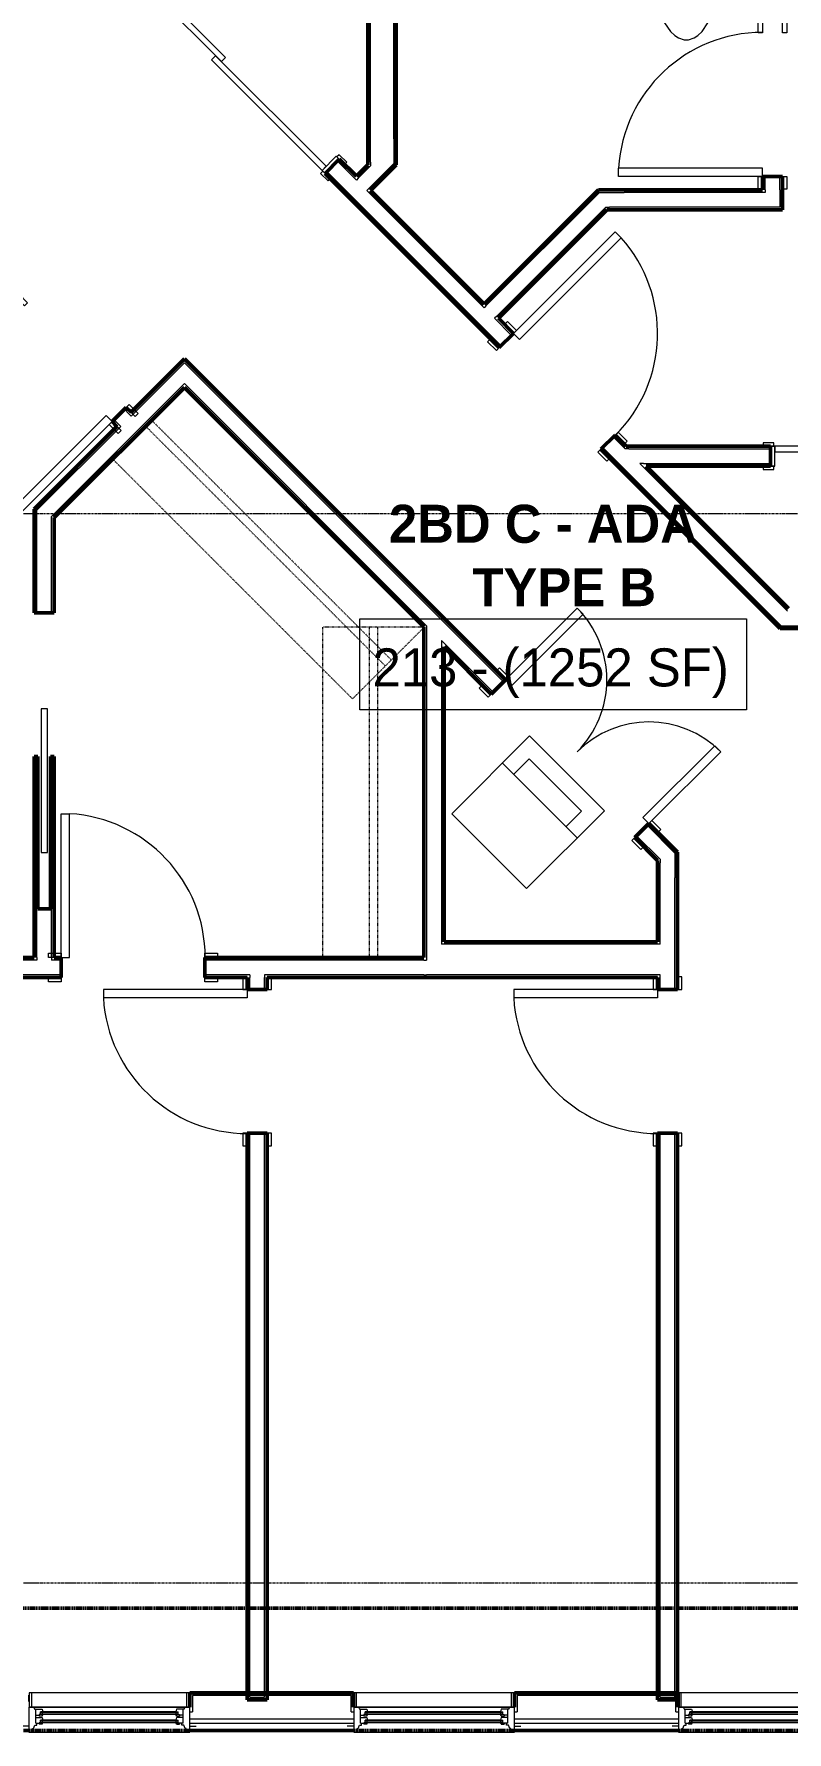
# Model space of a CAD drawing. Header units: inches. Extents: x -4218 to -1830, y 9767 to 12426.
# Drawn here: x -2444.6 to -2266.4, y 11247 to 11648.7 of the extents above; entities that cross this region are included whole.
import ezdxf

# ---------------------------------------------------------------- set-up
doc = ezdxf.new("R2010")
doc.units = ezdxf.units.IN
doc.header["$MEASUREMENT"] = 0
for name, pattern in [('Dash', [0.25, 0.125, -0.125]), ('Dash 1_16_', [0.125, 0.0625, -0.0625]), ('Grid Line 1_2_', [0.875, 0.5, -0.125, 0.125, -0.125])]:
    doc.linetypes.add(name, pattern=pattern)
for name, color, linetype, lineweight in [('0-1', 7, 'Continuous', 5), ('0-2', 252, 'Continuous', 9), ('0-3', 10, 'Continuous', 9), ('A-AREA-IDEN', 2, 'Continuous', 9), ('A-DOOR-1', 10, 'Continuous', 9), ('A-DOOR-2', 50, 'Continuous', 20), ('A-DOOR-FRAM-1', 50, 'Continuous', 20), ('A-GLAZ-1', 151, 'Continuous', 9), ('A-GLAZ-2', 151, 'Continuous', 20), ('A-WALL', 113, 'Continuous', 13), ('A-WALL-1', 7, 'Continuous', 50), ('A-WALL-2', 250, 'Continuous', 13), ('A-WALL-8', 113, 'Continuous', 50), ('C-PROP-LINE-1', 91, 'Dash 1_16_', 50), ('I-WALL-1', 7, 'Continuous', 50), ('P-SANR-FIXT-1', 10, 'Continuous', 9), ('P-SANR-FIXT-3', 252, 'Continuous', 9), ('Q-CASE-HDLN-1', 10, 'Dash', 9), ('S-GRID-1', 1, 'Grid Line 1_2_', 9)]:
    doc.layers.add(name, color=color, linetype=linetype, lineweight=lineweight)
doc.styles.add('Century Gothic', font='ufonts.com_century-gothic.ttf', dxfattribs={"height": 9})
doc.styles.add('Century Gothic_B', font='GOTHICB.TTF', dxfattribs={"height": 9})

# ---------------------------------------------------------------- blocks, each defined once
blk = doc.blocks.new('POCKET - FLUSH - 2-10 x 6-8-2882529-BACKGROUND - 2ND FLOOR')
at = {"layer": 'A-DOOR-2'}
for p, q in [((-39.67, 0.75), (-39.67, -0.75)), ((-5.67, 0.75), (-39.67, 0.75)), ((-5.67, -0.75), (-5.67, 0.75)), ((-39.67, -0.75), (-5.67, -0.75))]:
    blk.add_line(p, q, dxfattribs=at)
blk = doc.blocks.new('OD_CW_Closet - OD_CW_Closet-2622403-BACKGROUND - 2ND FLOOR')
at = {"layer": 'Q-CASE-HDLN-1'}
for p, q in [((80.94, 24), (0.74, 24)), ((0.74, 24), (0.74, 0)), ((80.94, 0), (80.94, 24)), ((0.74, 13), (80.94, 13)), ((0.74, 11), (80.94, 11)), ((0.74, 0), (80.94, 0))]:
    blk.add_line(p, q, dxfattribs=at)
blk = doc.blocks.new('OD_CW_Closet - OD_CW_Closet-3118720-BACKGROUND - 2ND FLOOR')
at = {"layer": 'Q-CASE-HDLN-1'}
for p, q in [((78.86, 24), (0.74, 24)), ((0.74, 24), (0.74, 0)), ((78.86, 0), (78.86, 24)), ((0.74, 13), (78.86, 13)), ((0.74, 11), (78.86, 11)), ((0.74, 0), (78.86, 0))]:
    blk.add_line(p, q, dxfattribs=at)
blk = doc.blocks.new('Stacked Washer and Dryer - 26_x25_ - Private-1352637-BACKGROUND - 2ND FLOOR')
at = {"layer": 'P-SANR-FIXT-1'}
for p, q in [((0, 12.5), (26, 12.5)), ((0, 12.5), (0, -12.5)), ((16.90625, 12.5), (16.90625, -12.5)), ((26, 12.5), (26, -12.5)), ((16.90625, 8.75), (22.09375, 8.75)), ((22.09375, 8.75), (22.09375, -8.75)), ((22.09375, -8.75), (16.90625, -8.75)), ((26, -12.5), (0, -12.5))]:
    blk.add_line(p, q, dxfattribs=at)
blk = doc.blocks.new('SWING - DOUBLE - FLUSH - 4-0 x 6-8 - DUMMY-3207496-BACKGROUND - 2ND FLOOR')
at = {"layer": 'A-DOOR-1'}
for p, q in [((-24, 3.375), (-27, 3.375)), ((-27, 3.375), (-27, 2.375)), ((-27, 2.375), (-24, 2.375)), ((-24, 2.375), (-24, 3.375)), ((27, 3.375), (24, 3.375)), ((24, 3.375), (24, 2.375)), ((24, 2.375), (27, 2.375)), ((27, 2.375), (27, 3.375)), ((-24, -2.375), (-27, -2.375)), ((-27, -2.375), (-27, -3.375)), ((-27, -3.375), (-24, -3.375)), ((-24, -3.375), (-24, -2.375)), ((27, -2.375), (24, -2.375)), ((24, -2.375), (24, -3.375)), ((24, -3.375), (27, -3.375)), ((27, -3.375), (27, -2.375))]:
    blk.add_line(p, q, dxfattribs=at)
for centre, start, end in [((-24, 2.375), 360, 90), ((24, 2.375), 90, 180)]:
    blk.add_arc(centre, 24, start, end, dxfattribs=at)
at = {"layer": 'A-DOOR-2'}
for p, q in [((-24, 3.375), (-24, 26.375)), ((-24, 26.375), (-22, 26.375)), ((-22, 26.375), (-22, 2.375)), ((24, 26.375), (22, 26.375)), ((22, 26.375), (22, 2.375)), ((24, 3.375), (24, 26.375)), ((-22, 2.375), (-24, 2.375)), ((22, 2.375), (24, 2.375))]:
    blk.add_line(p, q, dxfattribs=at)
blk = doc.blocks.new('SWING - SINGLE - FLUSH - 2-10 x 6-8 - PRIVACY-3199405-BACKGROUND - 2ND FLOOR')
at = {"layer": 'A-DOOR-1'}
blk.add_arc((17, -2.38), 34.07, 180, 266.6343, dxfattribs=at)
at = {"layer": 'A-DOOR-2'}
for p, q in [((15, -2.38), (15, -36.38)), ((17, -2.38), (15, -2.38)), ((17, -2.38), (17, -36.38)), ((17, -36.38), (15, -36.38))]:
    blk.add_line(p, q, dxfattribs=at)
at = {"layer": 'A-DOOR-FRAM-1'}
for p, q in [((-20, 2.37), (-20, 3.37)), ((-20, 3.37), (-17, 3.37)), ((-17, 2.37), (-20, 2.37)), ((-17, 3.37), (-17, 2.37)), ((17, 2.37), (17, 3.37)), ((17, 3.37), (20, 3.37)), ((20, 2.37), (17, 2.37)), ((20, 3.37), (20, 2.37)), ((-20, -2.38), (-17, -2.38)), ((-20, -3.38), (-20, -2.38)), ((-17, -3.38), (-20, -3.38)), ((-17, -2.38), (-17, -3.38)), ((17, -2.38), (20, -2.38)), ((17, -3.38), (17, -2.38)), ((20, -3.38), (17, -3.38)), ((20, -2.38), (20, -3.38))]:
    blk.add_line(p, q, dxfattribs=at)
blk = doc.blocks.new('SWING - SINGLE - FLUSH - 2-10 x 6-8 - PRIVACY-3199407-BACKGROUND - 2ND FLOOR')
at = {"layer": 'A-DOOR-1'}
blk.add_arc((17, 2.37), 34.07, 93.3657, 180, dxfattribs=at)
at = {"layer": 'A-DOOR-2'}
for p, q in [((15, 2.37), (15, 36.38)), ((17, 36.38), (15, 36.38)), ((17, 2.37), (17, 36.38)), ((17, 2.37), (15, 2.37))]:
    blk.add_line(p, q, dxfattribs=at)
at = {"layer": 'A-DOOR-FRAM-1'}
for p, q in [((-17, 3.37), (-20, 3.37)), ((-20, 3.37), (-20, 2.37)), ((-20, 2.37), (-17, 2.37)), ((-17, 2.37), (-17, 3.37)), ((20, 3.37), (17, 3.37)), ((17, 3.37), (17, 2.37)), ((17, 2.37), (20, 2.37)), ((20, 2.37), (20, 3.37)), ((-17, -2.38), (-20, -2.38)), ((-20, -2.38), (-20, -3.38)), ((-20, -3.38), (-17, -3.38)), ((-17, -3.38), (-17, -2.38)), ((20, -2.38), (17, -2.38)), ((17, -2.38), (17, -3.38)), ((17, -3.38), (20, -3.38)), ((20, -3.38), (20, -2.38))]:
    blk.add_line(p, q, dxfattribs=at)
blk = doc.blocks.new('SWING - SINGLE - FLUSH - 2-10 x 6-8 - PASSAGE-3199423-BACKGROUND - 2ND FLOOR')
at = {"layer": 'A-DOOR-1'}
blk.add_arc((17, -2.38), 34.07, 180, 266.6343, dxfattribs=at)
at = {"layer": 'A-DOOR-2'}
for p, q in [((15, -2.38), (15, -36.38)), ((17, -2.38), (15, -2.38)), ((17, -2.38), (17, -36.38)), ((17, -36.38), (15, -36.38))]:
    blk.add_line(p, q, dxfattribs=at)
at = {"layer": 'A-DOOR-FRAM-1'}
for p, q in [((-20, 2.37), (-20, 3.37)), ((-20, 3.37), (-17, 3.37)), ((-17, 2.37), (-20, 2.37)), ((-17, 3.37), (-17, 2.37)), ((17, 2.37), (17, 3.37)), ((17, 3.37), (20, 3.37)), ((20, 2.37), (17, 2.37)), ((20, 3.37), (20, 2.37)), ((-20, -2.38), (-17, -2.38)), ((-20, -3.38), (-20, -2.38)), ((-17, -3.38), (-20, -3.38)), ((-17, -2.38), (-17, -3.38)), ((17, -2.38), (20, -2.38)), ((17, -3.38), (17, -2.38)), ((20, -3.38), (17, -3.38)), ((20, -2.38), (20, -3.38))]:
    blk.add_line(p, q, dxfattribs=at)
blk = doc.blocks.new('SLIDING - FLUSH - 6-0 x 6-8-3203587-BACKGROUND - 2ND FLOOR')
at = {"layer": 'A-DOOR-1'}
for p, q in [((-36.25, 3), (-38.75, 3)), ((-38.75, 3), (-38.75, 2.25)), ((-38.75, 2.25), (-36.25, 2.25)), ((-36.25, 2.25), (-36.25, 3)), ((36.25, 3), (36.25, 2.25)), ((38.75, 3), (36.25, 3)), ((36.25, 2.25), (38.75, 2.25)), ((38.75, 2.25), (38.75, 3)), ((-36.25, -2.5), (-38.75, -2.5)), ((-38.75, -2.5), (-38.75, -3.25)), ((-38.75, -3.25), (-36.25, -3.25)), ((-36.25, -3.25), (-36.25, -2.5)), ((38.75, -2.5), (36.25, -2.5)), ((36.25, -2.5), (36.25, -3.25)), ((36.25, -3.25), (38.75, -3.25)), ((38.75, -3.25), (38.75, -2.5))]:
    blk.add_line(p, q, dxfattribs=at)
at = {"layer": 'A-DOOR-2'}
for p, q in [((1, 2.25), (-36, 2.25)), ((-36, 2.25), (-36, 0.875)), ((-36, 0.875), (1, 0.875)), ((36, 0.875), (-1, 0.875)), ((-1, 0.875), (-1, -0.5)), ((1, 0.875), (1, 2.25)), ((36, -0.5), (36, 0.875)), ((-1, -0.5), (36, -0.5))]:
    blk.add_line(p, q, dxfattribs=at)
at = {"layer": 'A-DOOR-FRAM-1'}
for p, q in [((-36, 2.25), (-37, 2.25)), ((-37, 2.25), (-37, -2.5)), ((-36, -2.5), (-36, 2.25)), ((37, 2.25), (36, 2.25)), ((36, 2.25), (36, -2.5)), ((37, -2.5), (37, 2.25)), ((-37, -2.5), (-36, -2.5)), ((36, -2.5), (37, -2.5))]:
    blk.add_line(p, q, dxfattribs=at)
blk = doc.blocks.new('Toilet-Domestic-3D - Toilet-Domestic-3D-V56-BACKGROUND - 2ND FLOOR')
at = {"layer": 'P-SANR-FIXT-1'}
for p, q in [((-9.98, 11.75), (-9.98, 19.48)), ((9.98, 19.48), (9.98, 11.75)), ((-5.21, 5), (-6.4, 4)), ((6.25, 8.02), (-6.25, 8.02)), ((-4.86, 8.02), (-5.21, 5)), ((-3.84, 5.5), (-5.21, 5)), ((-2.5, 5.74), (-3.84, 5.5)), ((-1, 6), (-2.01, 5.82)), ((1, 6), (-1, 6)), ((2, 5.82), (1, 6)), ((3.84, 5.5), (2.49, 5.74)), ((5.21, 5), (3.84, 5.5)), ((4.86, 8.02), (5.21, 5)), ((6.4, 4), (5.21, 5)), ((-7.41, 1), (-7.5, 0)), ((-7.24, 2), (-7.41, 1)), ((-6.97, 3), (-7.24, 2)), ((-6.4, 4), (-6.97, 3)), ((6.97, 3), (6.4, 4)), ((7.24, 2), (6.97, 3)), ((7.41, 1), (7.24, 2)), ((7.5, 0), (7.41, 1)), ((-7.5, 0), (-7.33, -1.99)), ((-7.33, -1.99), (-6.79, -4)), ((-6.79, -4), (-6.06, -6)), ((6.06, -6), (6.79, -4)), ((6.79, -4), (7.33, -1.99)), ((7.33, -1.99), (7.5, 0)), ((-6.06, -6), (-5.13, -8)), ((-5.13, -8), (-3.74, -10)), ((3.74, -10), (5.13, -8)), ((5.13, -8), (6.06, -6)), ((-3.74, -10), (-2.74, -11)), ((-2.74, -11), (-1.87, -11.5)), ((-1.87, -11.5), (-0.5, -12)), ((-0.5, -12), (0.5, -12)), ((0.5, -12), (1.87, -11.5)), ((1.87, -11.5), (2.74, -11)), ((2.74, -11), (3.74, -10))]:
    blk.add_line(p, q, dxfattribs=at)
for centre, start, end in [((-6.25, 11.75), 180, 270), ((6.25, 11.75), 270, 360)]:
    blk.add_arc(centre, 3.73, start, end, dxfattribs=at)
at = {"layer": 'P-SANR-FIXT-3'}
blk.add_line((-9.98, 19.48), (9.98, 19.48), dxfattribs=at)
blk = doc.blocks.new('CTR - 1st Phase - Unit Layouts_rvt-1-BACKGROUND - 2ND FLOOR')
at = {"layer": 'A-WALL-1'}
for p, q in [((-2365.59, 11679.36), (-2365.59, 11617.7)), ((-2358.84, 11624.45), (-2358.84, 11679.36)), ((-2358.84, 11618.62), (-2358.84, 11624.45)), ((-2372.34, 11619.03), (-2375.7, 11615.68)), ((-2375.7, 11615.68), (-2334.48, 11574.46)), ((-2368.3, 11614.99), (-2372.34, 11619.03)), ((-2365.59, 11617.7), (-2368.3, 11614.99)), ((-2364.94, 11611.63), (-2358.84, 11617.73)), ((-2358.84, 11617.73), (-2358.84, 11618.62)), ((-2338.07, 11584.76), (-2364.94, 11611.63)), ((-2311.02, 11611.82), (-2338.07, 11584.76)), ((-2310.13, 11611.82), (-2311.02, 11611.82)), ((-2304.3, 11611.82), (-2310.13, 11611.82)), ((-2272.25, 11611.82), (-2304.3, 11611.82)), ((-2272.25, 11614.94), (-2272.25, 11611.82)), ((-2267.5, 11614.94), (-2272.25, 11614.94)), ((-2267.5, 11611.82), (-2267.5, 11614.94)), ((-2267.5, 11607.69), (-2267.5, 11611.82)), ((-2267.5, 11607.07), (-2267.5, 11607.69)), ((-2334.71, 11581.4), (-2309.05, 11607.07)), ((-2309.05, 11607.07), (-2267.5, 11607.07)), ((-2331.12, 11577.82), (-2334.71, 11581.4)), ((-2334.48, 11574.46), (-2331.12, 11577.82)), ((-2408.95, 11571.79), (-2421.56, 11559.18)), ((-2408.51, 11571.34), (-2408.95, 11571.79)), ((-2405.59, 11568.43), (-2408.51, 11571.34)), ((-2333.02, 11495.86), (-2405.59, 11568.43)), ((-2439.75, 11534.27), (-2408.95, 11565.07)), ((-2408.95, 11565.07), (-2352.3, 11508.42)), ((-2422.71, 11560.32), (-2426.07, 11556.97)), ((-2421.56, 11559.18), (-2422.71, 11560.32)), ((-2424.92, 11555.82), (-2444.5, 11536.23)), ((-2426.07, 11556.97), (-2424.92, 11555.82)), ((-2307.08, 11553.77), (-2310.44, 11550.41)), ((-2304.48, 11551.17), (-2307.08, 11553.77)), ((-2270.32, 11551.17), (-2304.48, 11551.17)), ((-2270.32, 11546.42), (-2270.32, 11551.17)), ((-2310.44, 11550.41), (-2272.8, 11512.77)), ((-2299.73, 11546.42), (-2270.32, 11546.42)), ((-2266.08, 11512.77), (-2299.73, 11546.42)), ((-2444.5, 11536.23), (-2444.5, 11535.35)), ((-2444.5, 11535.35), (-2444.5, 11529.52)), ((-2439.75, 11511.72), (-2439.75, 11534.27)), ((-2444.5, 11529.52), (-2444.5, 11511.72)), ((-2444.5, 11511.72), (-2439.75, 11511.72)), ((-2272.8, 11512.77), (-2268.68, 11508.65)), ((-2352.3, 11508.42), (-2352.3, 11430.2)), ((-2268.68, 11508.65), (-2268.05, 11508.02)), ((-2268.05, 11508.02), (-2243.53, 11508.02)), ((-2347.55, 11503.67), (-2336.38, 11492.5)), ((-2347.55, 11433.95), (-2347.55, 11503.67)), ((-2336.38, 11492.5), (-2333.02, 11495.86)), ((-2444.5, 11477.72), (-2444.5, 11430.2)), ((-2443.62, 11477.72), (-2444.5, 11477.72)), ((-2443.62, 11441.72), (-2443.62, 11477.72)), ((-2439.75, 11477.72), (-2440.62, 11477.72)), ((-2440.62, 11477.72), (-2440.62, 11441.72)), ((-2439.75, 11430.2), (-2439.75, 11477.72)), ((-2299.08, 11461.92), (-2302.44, 11458.56)), ((-2292.32, 11455.16), (-2299.08, 11461.92)), ((-2302.44, 11458.56), (-2297.07, 11453.19)), ((-2292.32, 11454.28), (-2292.32, 11455.16)), ((-2297.07, 11453.19), (-2297.07, 11433.95)), ((-2292.32, 11448.44), (-2292.32, 11454.28)), ((-2292.32, 11422.65), (-2292.32, 11448.44)), ((-2440.62, 11441.72), (-2443.62, 11441.72)), ((-2444.5, 11430.2), (-2508.87, 11430.2)), ((-2438.12, 11430.2), (-2439.75, 11430.2)), ((-2438.12, 11425.45), (-2438.12, 11430.2)), ((-2352.3, 11430.2), (-2404.12, 11430.2)), ((-2404.12, 11430.2), (-2404.12, 11425.45)), ((-2508.87, 11425.45), (-2438.12, 11425.45)), ((-2404.12, 11425.45), (-2394.12, 11425.45)), ((-2394.12, 11425.45), (-2394.12, 11422.65)), ((-2394.12, 11422.65), (-2389.37, 11422.65)), ((-2389.37, 11422.65), (-2389.37, 11425.45)), ((-2389.37, 11425.45), (-2352.3, 11425.45)), ((-2352.3, 11425.45), (-2351.67, 11425.45)), ((-2351.67, 11425.45), (-2347.55, 11425.45)), ((-2297.07, 11425.45), (-2297.07, 11422.65)), ((-2297.07, 11422.65), (-2292.32, 11422.65)), ((-2394.12, 11388.65), (-2394.12, 11254.64)), ((-2389.37, 11388.65), (-2394.12, 11388.65)), ((-2389.37, 11254.64), (-2389.37, 11388.65)), ((-2297.07, 11388.65), (-2297.07, 11254.64)), ((-2292.32, 11388.65), (-2297.07, 11388.65)), ((-2292.32, 11254.64), (-2292.32, 11388.65)), ((-2394.12, 11254.64), (-2393.5, 11254.64)), ((-2393.5, 11254.64), (-2390, 11254.64)), ((-2390, 11254.64), (-2389.37, 11254.64)), ((-2297.07, 11254.64), (-2296.45, 11254.64)), ((-2296.45, 11254.64), (-2292.95, 11254.64)), ((-2292.95, 11254.64), (-2292.32, 11254.64))]:
    blk.add_line(p, q, dxfattribs=at)
at = {"layer": 'A-WALL-2'}
for p, q in [((-2364.96, 11618.33), (-2364.96, 11679.36)), ((-2359.46, 11623.83), (-2359.46, 11679.36)), ((-2359.46, 11623.83), (-2359.46, 11622.94)), ((-2359.46, 11622.94), (-2359.46, 11617.99)), ((-2334.04, 11574.9), (-2375.26, 11616.12)), ((-2368.3, 11614.11), (-2372.79, 11618.59)), ((-2367.86, 11614.55), (-2364.96, 11617.44)), ((-2365.38, 11612.07), (-2359.46, 11617.99)), ((-2364.96, 11618.33), (-2364.96, 11617.44)), ((-2367.86, 11614.55), (-2368.3, 11614.11)), ((-2365.38, 11612.07), (-2365.83, 11611.63)), ((-2338.07, 11583.88), (-2365.83, 11611.63)), ((-2271.62, 11611.82), (-2271.62, 11614.94)), ((-2271.62, 11611.82), (-2271.62, 11611.19)), ((-2268.12, 11611.82), (-2268.12, 11614.94)), ((-2268.12, 11611.82), (-2268.12, 11611.19)), ((-2310.76, 11611.19), (-2337.63, 11584.32)), ((-2309.31, 11607.69), (-2335.15, 11581.85)), ((-2310.76, 11611.19), (-2305.81, 11611.19)), ((-2309.31, 11607.69), (-2308.42, 11607.69)), ((-2268.12, 11607.69), (-2308.42, 11607.69)), ((-2305.81, 11611.19), (-2304.92, 11611.19)), ((-2271.62, 11611.19), (-2304.92, 11611.19)), ((-2268.12, 11611.19), (-2268.12, 11607.69)), ((-2337.63, 11584.32), (-2338.07, 11583.88)), ((-2335.15, 11581.85), (-2335.6, 11581.4)), ((-2331.57, 11577.37), (-2335.6, 11581.4)), ((-2421.56, 11558.29), (-2408.95, 11570.9)), ((-2408.95, 11570.9), (-2406.47, 11568.43)), ((-2406.47, 11568.43), (-2406.03, 11567.98)), ((-2333.46, 11495.42), (-2406.03, 11567.98)), ((-2440.37, 11534.53), (-2408.95, 11565.95)), ((-2408.95, 11565.95), (-2408.51, 11565.51)), ((-2351.67, 11508.68), (-2408.51, 11565.51)), ((-2423.15, 11559.88), (-2422, 11558.73)), ((-2443.87, 11535.98), (-2424.03, 11555.82)), ((-2425.62, 11557.41), (-2424.47, 11556.26)), ((-2424.03, 11555.82), (-2424.47, 11556.26)), ((-2421.56, 11558.29), (-2422, 11558.73)), ((-2304.74, 11550.55), (-2307.52, 11553.33)), ((-2271.92, 11512.77), (-2310, 11550.86)), ((-2303.86, 11550.55), (-2304.74, 11550.55)), ((-2303.86, 11550.55), (-2270.32, 11550.55)), ((-2300.36, 11547.05), (-2301.24, 11547.05)), ((-2266.97, 11512.77), (-2301.24, 11547.05)), ((-2300.36, 11547.05), (-2270.32, 11547.05)), ((-2443.87, 11531.03), (-2443.87, 11535.98)), ((-2440.37, 11533.64), (-2440.37, 11534.53)), ((-2440.37, 11511.72), (-2440.37, 11533.64)), ((-2443.87, 11530.14), (-2443.87, 11531.03)), ((-2443.87, 11511.72), (-2443.87, 11530.14)), ((-2271.29, 11512.15), (-2271.92, 11512.77)), ((-2267.79, 11508.65), (-2271.29, 11512.15)), ((-2266.34, 11512.15), (-2266.97, 11512.77)), ((-2351.67, 11508.68), (-2351.67, 11507.79)), ((-2351.67, 11507.79), (-2351.67, 11429.58)), ((-2267.79, 11508.65), (-2242.9, 11508.65)), ((-2335.94, 11492.94), (-2348.17, 11505.18)), ((-2348.17, 11505.18), (-2348.17, 11504.29)), ((-2348.17, 11504.29), (-2348.17, 11433.33)), ((-2443.87, 11430.2), (-2443.87, 11477.72)), ((-2440.37, 11430.2), (-2440.37, 11477.72)), ((-2296.45, 11453.45), (-2302, 11459)), ((-2292.95, 11454.9), (-2299.52, 11461.48)), ((-2292.95, 11454.9), (-2292.95, 11449.95)), ((-2296.45, 11453.45), (-2296.45, 11452.57)), ((-2296.45, 11433.33), (-2296.45, 11452.57)), ((-2292.95, 11449.95), (-2292.95, 11449.07)), ((-2292.95, 11422.65), (-2292.95, 11449.07)), ((-2347.55, 11433.33), (-2348.17, 11433.33)), ((-2297.07, 11433.33), (-2347.55, 11433.33)), ((-2296.45, 11433.33), (-2297.07, 11433.33)), ((-2443.87, 11429.58), (-2508.25, 11429.58)), ((-2443.87, 11430.2), (-2443.87, 11429.58)), ((-2440.37, 11430.2), (-2440.37, 11429.58)), ((-2438.12, 11429.58), (-2440.37, 11429.58)), ((-2352.3, 11429.58), (-2404.12, 11429.58)), ((-2352.3, 11429.58), (-2351.67, 11429.58)), ((-2438.12, 11426.08), (-2508.25, 11426.08)), ((-2393.5, 11426.08), (-2404.12, 11426.08)), ((-2393.5, 11426.08), (-2393.5, 11425.45)), ((-2393.5, 11422.65), (-2393.5, 11425.45)), ((-2390, 11426.08), (-2390, 11425.45)), ((-2352.3, 11426.08), (-2390, 11426.08)), ((-2390, 11422.65), (-2390, 11425.45)), ((-2352.3, 11426.08), (-2351.67, 11426.08)), ((-2348.17, 11426.08), (-2351.67, 11426.08)), ((-2347.55, 11426.08), (-2348.17, 11426.08)), ((-2297.07, 11426.08), (-2347.55, 11426.08)), ((-2296.45, 11426.08), (-2297.07, 11426.08)), ((-2296.45, 11422.65), (-2296.45, 11426.08)), ((-2393.5, 11255.26), (-2393.5, 11388.65)), ((-2390, 11255.26), (-2390, 11388.65)), ((-2296.45, 11255.26), (-2296.45, 11388.65)), ((-2292.95, 11255.26), (-2292.95, 11388.65)), ((-2393.5, 11255.26), (-2390, 11255.26)), ((-2296.45, 11255.26), (-2292.95, 11255.26))]:
    blk.add_line(p, q, dxfattribs=at)
at = {"layer": 'I-WALL-1'}
for p, q in [((-2297.07, 11433.95), (-2347.55, 11433.95)), ((-2347.55, 11425.45), (-2297.07, 11425.45))]:
    blk.add_line(p, q, dxfattribs=at)
at = {"layer": '0-2'}
for name, p in [('Toilet-Domestic-3D - Toilet-Domestic-3D-V56-BACKGROUND - 2ND FLOOR', (-2290.25, 11659.26)), ('SLIDING - FLUSH - 6-0 x 6-8-3203587-BACKGROUND - 2ND FLOOR', (-2233.32, 11548.92))]:
    blk.add_blockref(name, p, dxfattribs=at)
for name, p, rotation in [('SLIDING - FLUSH - 6-0 x 6-8-3203587-BACKGROUND - 2ND FLOOR', (-2400.28, 11643.43), 134.9999999998699), ('SWING - SINGLE - FLUSH - 2-10 x 6-8 - PRIVACY-3199405-BACKGROUND - 2ND FLOOR', (-2269.87, 11631.94), 269.9999999998544), ('SWING - SINGLE - FLUSH - 2-10 x 6-8 - PRIVACY-3199405-BACKGROUND - 2ND FLOOR', (-2320.78, 11564.11), 134.9999999998699), ('SWING - SINGLE - FLUSH - 2-10 x 6-8 - PRIVACY-3199405-BACKGROUND - 2ND FLOOR', (-2436.41, 11570.67), 314.9999999999997), ('OD_CW_Closet - OD_CW_Closet-2622403-BACKGROUND - 2ND FLOOR', (-2426.44, 11548.62), 314.9999999999441), ('SWING - DOUBLE - FLUSH - 4-0 x 6-8 - DUMMY-3207496-BACKGROUND - 2ND FLOOR', (-2317.73, 11477.21), 314.9999999998498), ('OD_CW_Closet - OD_CW_Closet-3118720-BACKGROUND - 2ND FLOOR', (-2376.3, 11509.07), 269.9999999999413), ('POCKET - FLUSH - 2-10 x 6-8-2882529-BACKGROUND - 2ND FLOOR', (-2442.12, 11494.72), 89.99999999999787), ('Stacked Washer and Dryer - 26_x25_ - Private-1352637-BACKGROUND - 2ND FLOOR', (-2336.86, 11455.39), 44.99999999982239), ('SWING - SINGLE - FLUSH - 2-10 x 6-8 - PASSAGE-3199423-BACKGROUND - 2ND FLOOR', (-2421.12, 11427.83), 180), ('SWING - SINGLE - FLUSH - 2-10 x 6-8 - PRIVACY-3199407-BACKGROUND - 2ND FLOOR', (-2391.75, 11405.65), 89.99999999998862), ('SWING - SINGLE - FLUSH - 2-10 x 6-8 - PRIVACY-3199407-BACKGROUND - 2ND FLOOR', (-2294.7, 11405.65), 89.99999999994733)]:
    blk.add_blockref(name, p, dxfattribs=dict(at, rotation=rotation))
blk = doc.blocks.new('HOLLOW METAL - UNIT DOOR-2191978-BACKGROUND - 2ND FLOOR')
at = {"layer": 'A-DOOR-1'}
blk.add_arc((18, 4.125), 36, 90, 180, dxfattribs=at)
at = {"layer": 'A-DOOR-2'}
for p, q in [((18, 40.125), (16.25, 40.125)), ((16.25, 40.125), (16.25, 4.125)), ((18, 4.125), (18, 40.125)), ((16.25, 4.125), (18, 4.125))]:
    blk.add_line(p, q, dxfattribs=at)
at = {"layer": 'A-DOOR-FRAM-1'}
for p, q in [((-18, 4.125), (-20, 4.125)), ((-20, 4.125), (-20, -3.875)), ((-18, 2.1875), (-18, 4.125)), ((18, 4.125), (18, 2.1875)), ((20, 4.125), (18, 4.125)), ((20, -3.875), (20, 4.125)), ((-17.375, 2.1875), (-18, 2.1875)), ((-17.375, -1.9375), (-17.375, 2.1875)), ((18, 2.1875), (17.375, 2.1875)), ((17.375, 2.1875), (17.375, -1.9375)), ((-20, -3.875), (-18, -3.875)), ((-18, -3.875), (-18, -1.9375)), ((-18, -1.9375), (-17.375, -1.9375)), ((17.375, -1.9375), (18, -1.9375)), ((18, -1.9375), (18, -3.875)), ((18, -3.875), (20, -3.875))]:
    blk.add_line(p, q, dxfattribs=at)
blk = doc.blocks.new('CTR - 1st Phase - Common Walls_rvt-1-BACKGROUND - 2ND FLOOR')
at = {"layer": '0-3', "rotation": 225.0000000000052}
blk.add_blockref('HOLLOW METAL - UNIT DOOR-2191978-BACKGROUND - 2ND FLOOR', (-2474.13, 11647.46), dxfattribs=at)
blk = doc.blocks.new('Window-Double_Hung-Andersen-400_Series-Tilt_Wash - DOUBLE HUNG - REVERSE COTTAGE - 2ND FLOOR-2888385-BACKGROUND - 2ND FLOOR')
at = {"layer": 'A-GLAZ-1'}
for p, q in [((-16.29, 2.5), (-15.7, 2.5)), ((-16.29, 2.12), (-15.7, 2.12)), ((-16.29, 0.56), (-15.7, 0.56)), ((-16.29, 0.19), (-15.7, 0.19)), ((-15.82, 2.5), (-15.82, 2.12)), ((-15.82, 0.56), (-15.82, 0.19)), ((-15.7, 2.62), (15.7, 2.62)), ((-15.7, 2.5), (15.7, 2.5)), ((-15.7, 2.12), (15.7, 2.12)), ((-15.7, 2), (15.7, 2)), ((-15.7, 0.69), (15.7, 0.69)), ((-15.7, 0.56), (15.7, 0.56)), ((-15.7, 0.19), (15.7, 0.19)), ((-15.7, 0.06), (15.7, 0.06)), ((16.29, 2.5), (15.7, 2.5)), ((16.29, 2.12), (15.7, 2.12)), ((16.29, 0.56), (15.7, 0.56)), ((16.29, 0.19), (15.7, 0.19)), ((15.82, 2.5), (15.82, 2.12)), ((15.82, 0.56), (15.82, 0.19)), ((-19.01, -3.94), (-19.01, -2.44)), ((-19.01, -2.44), (-18.95, -2.44)), ((-18.95, -3.94), (-19.01, -3.94)), ((18.95, -1.06), (-18.95, -1.06)), ((-18.95, -1.06), (-18.95, -4.44)), ((-18.32, -1.06), (-18.32, -4.44)), ((18.32, -1.06), (18.32, -4.44)), ((18.95, -4.44), (18.95, -1.06)), ((18.95, -2.44), (19.01, -2.44)), ((19.01, -3.94), (18.95, -3.94)), ((19.01, -2.44), (19.01, -3.94)), ((-18.95, -4.44), (18.95, -4.44))]:
    blk.add_line(p, q, dxfattribs=at)
at = {"layer": 'A-GLAZ-2'}
for p, q in [((19.01, 4.81), (-19.01, 4.81)), ((-19.01, 4.81), (-19.01, -1.06)), ((-18.2, 4.81), (-18.2, 4)), ((18.2, 4.81), (18.2, 4)), ((19.01, -1.06), (19.01, 4.81)), ((-19.01, 3.44), (-20.51, 3.44)), ((-18.2, 4), (-17.92, 4)), ((-17.92, 4), (-17.61, 3.19)), ((-17.61, 3.19), (-17.14, 3.19)), ((-17.42, 2.75), (-16.57, 2.75)), ((-17.42, 2.75), (-17.42, -0.56)), ((-17.42, 1.37), (-15.86, 1.37)), ((-17.42, 0.81), (-16.57, 0.81)), ((-17.14, 3.19), (-17.14, 2.75)), ((-15.86, 2.97), (-16.57, 2.97)), ((-16.57, 2.62), (-16.57, 2.97)), ((-15.7, 2.62), (-16.57, 2.62)), ((-15.86, 1.03), (-16.57, 1.03)), ((-16.57, 0.69), (-16.57, 1.03)), ((-15.7, 0.69), (-16.57, 0.69)), ((-16.29, 2.62), (-16.29, 2)), ((-15.7, 2), (-16.29, 2)), ((-16.29, 0.69), (-16.29, 0.06)), ((-15.7, 0.06), (-16.29, 0.06)), ((-15.86, 2.97), (-15.7, 2.62)), ((-15.86, 1.37), (-15.7, 2)), ((-15.86, 1.03), (-15.7, 0.69)), ((-15.86, -0.56), (-15.7, 0.06)), ((15.86, 2.97), (15.7, 2.62)), ((15.7, 2.62), (16.57, 2.62)), ((15.7, 2), (16.29, 2)), ((15.86, 1.37), (15.7, 2)), ((15.86, 1.03), (15.7, 0.69)), ((15.7, 0.69), (16.57, 0.69)), ((15.7, 0.06), (16.29, 0.06)), ((15.86, -0.56), (15.7, 0.06)), ((15.86, 2.97), (16.57, 2.97)), ((17.42, 1.37), (15.86, 1.37)), ((15.86, 1.03), (16.57, 1.03)), ((16.29, 2.62), (16.29, 2)), ((16.29, 0.69), (16.29, 0.06)), ((16.57, 2.62), (16.57, 2.97)), ((17.42, 2.75), (16.57, 2.75)), ((16.57, 0.69), (16.57, 1.03)), ((17.42, 0.81), (16.57, 0.81)), ((17.14, 3.19), (17.14, 2.75)), ((17.61, 3.19), (17.14, 3.19)), ((17.42, 2.75), (17.42, -0.56)), ((17.92, 4), (17.61, 3.19)), ((18.2, 4), (17.92, 4)), ((19.01, 3.44), (20.51, 3.44)), ((-19.01, -1.06), (19.01, -1.06)), ((-17.67, -0.78), (-18, -1.06)), ((-17.67, -0.78), (-17.67, -0.56)), ((-17.67, -0.56), (-15.86, -0.56)), ((17.67, -0.56), (15.86, -0.56)), ((17.67, -0.78), (17.67, -0.56)), ((17.67, -0.78), (18, -1.06))]:
    blk.add_line(p, q, dxfattribs=at)
blk = doc.blocks.new('Family - ___-2835860-BACKGROUND - 2ND FLOOR')
at = {"layer": 'C-PROP-LINE-1'}
blk.add_line((-2067.55, 11247.39), (-3401.42, 11247.39), dxfattribs=at)
blk = doc.blocks.new('Family - ___-2835903-BACKGROUND - 2ND FLOOR')
at = {"layer": 'C-PROP-LINE-1'}
blk.add_line((-2096.45, 11276.29), (-3400.92, 11276.29), dxfattribs=at)
blk = doc.blocks.new('Family - ___-2835932-BACKGROUND - 2ND FLOOR')
at = {"layer": 'C-PROP-LINE-1'}
blk.add_line((-2067.55, 11247.39), (-3401.42, 11247.39), dxfattribs=at)

msp = doc.modelspace()

# ---------------------------------------------------------------- linework, layer by layer
at = {"layer": 'A-AREA-IDEN', "flags": 128}
msp.add_lwpolyline([(-2367.48, 11510.33), (-2275.99, 11510.33), (-2275.99, 11488.83), (-2367.48, 11488.83)], close=True, dxfattribs=at)
at = {"layer": 'A-WALL'}
for p, q in [((-2407.09, 11255.64), (-2407.09, 11251.83)), ((-2369.56, 11255.64), (-2407.09, 11255.64)), ((-2369.56, 11251.83), (-2369.56, 11255.64)), ((-2330.29, 11255.64), (-2330.29, 11251.83)), ((-2292.76, 11255.64), (-2330.29, 11255.64)), ((-2292.76, 11251.83), (-2292.76, 11255.64)), ((-2407.71, 11251.83), (-2407.09, 11251.83)), ((-2407.71, 11250.14), (-2368.94, 11250.14)), ((-2369.56, 11251.83), (-2368.94, 11251.83)), ((-2330.91, 11251.83), (-2330.29, 11251.83)), ((-2330.91, 11250.14), (-2292.14, 11250.14)), ((-2292.76, 11251.83), (-2292.14, 11251.83)), ((-2407.71, 11249.14), (-2368.94, 11249.14)), ((-2407.71, 11247.64), (-2368.94, 11247.64)), ((-2330.91, 11249.14), (-2292.14, 11249.14)), ((-2330.91, 11247.64), (-2292.14, 11247.64))]:
    msp.add_line(p, q, dxfattribs=at)
at = {"layer": 'A-WALL-8'}
for p, q in [((-2368.94, 11256.26), (-2407.71, 11256.26)), ((-2407.71, 11256.26), (-2407.71, 11252.89)), ((-2368.94, 11252.89), (-2368.94, 11256.26)), ((-2292.14, 11256.26), (-2330.91, 11256.26)), ((-2330.91, 11256.26), (-2330.91, 11252.89)), ((-2292.14, 11252.89), (-2292.14, 11256.26)), ((-2407.71, 11247.39), (-2368.94, 11247.39)), ((-2330.91, 11247.39), (-2292.14, 11247.39))]:
    msp.add_line(p, q, dxfattribs=at)
at = {"layer": 'S-GRID-1'}
for p, q in [((-1830.2, 11535.19), (-4168.71, 11535.19)), ((-1830.2, 11282.19), (-4168.71, 11282.19))]:
    msp.add_line(p, q, dxfattribs=at)

# ---------------------------------------------------------------- block references
at = {"layer": '0-1'}
for name in ['CTR - 1st Phase - Unit Layouts_rvt-1-BACKGROUND - 2ND FLOOR', 'CTR - 1st Phase - Common Walls_rvt-1-BACKGROUND - 2ND FLOOR']:
    msp.add_blockref(name, (0, 0), dxfattribs=at)
at = {"layer": 'A-GLAZ-1', "rotation": 180}
for p in [(-2426.72, 11251.83), (-2349.92, 11251.83), (-2273.12, 11251.83)]:
    msp.add_blockref('Window-Double_Hung-Andersen-400_Series-Tilt_Wash - DOUBLE HUNG - REVERSE COTTAGE - 2ND FLOOR-2888385-BACKGROUND - 2ND FLOOR', p, dxfattribs=at)
at = {"layer": 'C-PROP-LINE-1'}
for name in ['Family - ___-2835860-BACKGROUND - 2ND FLOOR', 'Family - ___-2835932-BACKGROUND - 2ND FLOOR', 'Family - ___-2835903-BACKGROUND - 2ND FLOOR']:
    msp.add_blockref(name, (0, 0), dxfattribs=at)

# ---------------------------------------------------------------- texts
at = {"layer": 'A-AREA-IDEN', "char_height": 9, "attachment_point": 1}
for s, insert, width, style in [('2BD C - ADA', (-2360.61, 11537.3), 93.93, 'Century Gothic_B'), ('TYPE B', (-2340.86, 11522.3), 46.359, 'Century Gothic_B'), ('213 - (1252 SF)', (-2364.48, 11503.33), 103.323, 'Century Gothic')]:
    msp.add_mtext(s, dxfattribs=dict(at, insert=insert, width=width, style=style))

doc.saveas('drawing.dxf')
